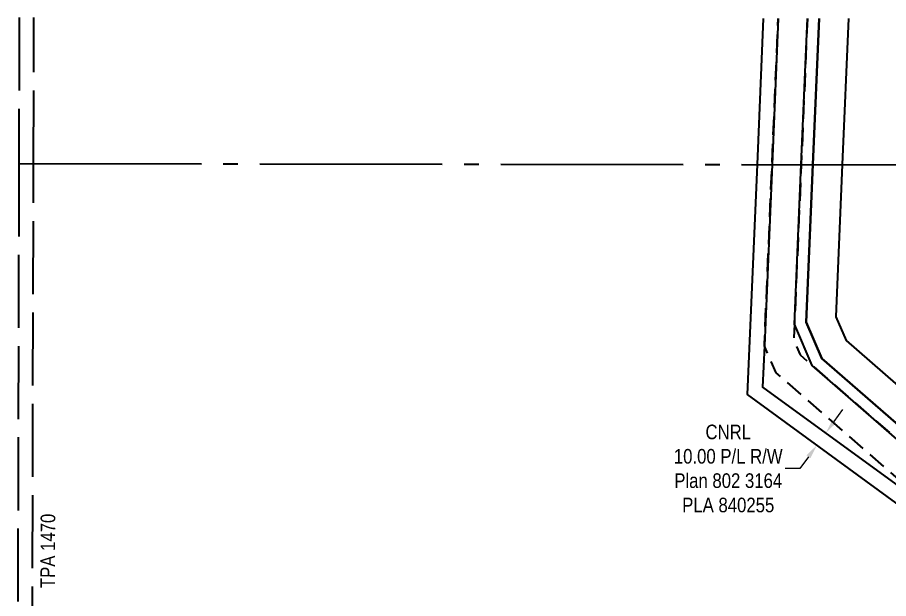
# Model space of a CAD drawing. Extents: x 485237 to 492984, y 6042770 to 6046256.
# Drawn here: x 488562 to 489159, y 6044709 to 6045107 of the extents above; entities that cross this region are included whole.
import ezdxf

# ---------------------------------------------------------------- set-up
doc = ezdxf.new("R2010")
doc.units = 0
doc.header["$LTSCALE"] = 5
doc.header["$PDSIZE"] = 0.5
for name, pattern in [('foc-ACCESSROAD', [3.75, 2.5, -1.25]), ('foc-QUARTERLINE', [33, 25, -3, 2, -3]), ('foc-UNSURVEYED', [12.5, 10, -2.5])]:
    doc.linetypes.add(name, pattern=pattern)
doc.layers.get('Defpoints').update_dxf_attribs({"color": 9})
doc.layers.add('AS-TRAPPER-T', color=7, linetype='Continuous', true_color=0xc26100)
for name, color, linetype in [('C-AR', 13, 'foc-ACCESSROAD'), ('C-RW', 13, 'Continuous'), ('F-RW', 190, 'Continuous'), ('L-QSEC', 8, 'foc-QUARTERLINE'), ('L-USEC', 7, 'foc-UNSURVEYED')]:
    doc.layers.add(name, color=color, linetype=linetype)
doc.layers.add('F-RW-T', color=190, linetype='Continuous', lineweight=9)
doc.styles.add('80CG', font='ARIALN.TTF', dxfattribs={"height": 10})
doc.styles.add('80L', font='ARIALN.TTF', dxfattribs={"height": 10})
doc.dimstyles.new('Compass 5 000', dxfattribs={"dimscale": 5, "dimtxt": 9, "dimasz": 2, "dimexe": 0.2, "dimexo": 0.0625, "dimgap": 0.5, "dimtad": 0, "dimtih": 1, "dimtoh": 1, "dimzin": 0, "dimdsep": 46, "dimtxsty": '80CG', "dimcen": 0.1, "dimse1": 1, "dimse2": 1, "dimclrd": 256, "dimclrt": 256, "dimaunit": 1, "dimadec": 4, "dimazin": 0, "dimtfac": 0.06, "dimtofl": 0, "dimtmove": 0, "dimatfit": 1, "dimfxl": 0.2, "dimtolj": 1, "dimtzin": 0, "dimlwd": -1, "dimarcsym": 0})

# ---------------------------------------------------------------- blocks, each defined once
blk = doc.blocks.new('*D63')
at = {"layer": 'Defpoints', "color": 0, "transparency": 16777216}
for p in [(489115.63, 6044822.44), (489109.74, 6044814.36), (489110.04, 6044814.15)]:
    blk.add_point(p, dxfattribs=at)
at = {"layer": 'F-RW-T', "transparency": 16777216}
for p, q in [((489121.82, 6044830.3), (489127.71, 6044838.39)), ((489104.15, 6044806.06), (489098.26, 6044797.98)), ((489098.26, 6044797.98), (489088.26, 6044797.98))]:
    blk.add_line(p, q, dxfattribs=at)
for points in [[(489120.47, 6044831.29), (489123.16, 6044829.32), (489115.93, 6044822.22)], [(489102.81, 6044807.04), (489105.5, 6044805.08), (489110.04, 6044814.15)]]:
    blk.add_solid(points, dxfattribs=at)
at = {"layer": 'F-RW-T', "transparency": 16777216, "insert": (489049.18, 6044797.98), "char_height": 10, "attachment_point": 5, "style": '80CG'}
blk.add_mtext('\\A1;CNRL\\P10.00 P/L R/W\\PPlan 802 3164\\PPLA 840255', dxfattribs=at)

msp = doc.modelspace()

# ---------------------------------------------------------------- linework, layer by layer
at = {"layer": 'C-AR', "flags": 128}
for points in [[(490272.175, 6044452.626), (489881.466, 6044281.297), (489540.346, 6044321.872), (489504.394, 6044342.917), (489199.035, 6044761.83), (489082.03, 6044863.593), (489073.944, 6044881.924), (489074.417, 6044893.046), (489079.177, 6045006.153), (489083.43, 6045106.111)], [(489103.418, 6045106.083), (489099.173, 6045006.125), (489094.528, 6044896.751), (489094.064, 6044885.823), (489098.332, 6044875.806), (489106.668, 6044868.592), (489213.959, 6044775.291), (489518.091, 6044358.061), (489546.847, 6044341.229), (489860.447, 6044303.927), (489894.999, 6044309.058), (490272.221, 6044474.473)]]:
    msp.add_lwpolyline(points, dxfattribs=at)
at = {"layer": 'C-RW'}
for points in [[(490272.221, 6044474.473), (489894.999, 6044309.058), (489860.447, 6044303.927), (489546.847, 6044341.229), (489518.091, 6044358.061), (489213.959, 6044775.291), (489106.668, 6044868.592), (489094.528, 6044896.751), (489099.173, 6045006.125), (489103.418, 6045106.083)], [(489131.441, 6045106.043), (489127.197, 6045006.086), (489122.775, 6044901.957), (489129.841, 6044885.565), (489234.853, 6044794.136), (489487.041, 6044448.167), (489758.07, 6044448.148), (489778.779, 6044470.08), (489804.556, 6044470.094), (489804.567, 6044450.105), (489787.401, 6044450.095), (489766.687, 6044428.158), (489476.875, 6044428.178), (489219.929, 6044780.676), (489113.287, 6044873.436), (489102.596, 6044898.237), (489107.177, 6045006.114), (489111.421, 6045106.071)], [(489111.421, 6045106.071), (489107.177, 6045006.114), (489102.596, 6044898.237), (489113.287, 6044873.436), (489219.929, 6044780.676), (489523.57, 6044364.119), (489549.447, 6044348.972), (489860.283, 6044311.983), (489892.767, 6044316.81), (490272.239, 6044483.212)]]:
    msp.add_lwpolyline(points, dxfattribs=at)
at = {"layer": 'F-RW'}
for points in [[(490272.153, 6044441.703), (489882.988, 6044271.051), (489512.212, 6044315.095), (489192.699, 6044753.501), (489062.476, 6044848.805), (489069.172, 6045006.167), (489073.426, 6045106.125)], [(489083.43, 6045106.111), (489079.177, 6045006.153), (489074.391, 6044893.05), (489073.917, 6044881.927), (489072.69, 6044853.728), (489199.035, 6044761.83), (489517.778, 6044324.556), (489881.466, 6044281.297), (490272.175, 6044452.626)]]:
    msp.add_lwpolyline(points, dxfattribs=at)
at = {"layer": 'L-QSEC'}
msp.add_line((488563.373, 6045006.905), (489333.751, 6045005.806), dxfattribs=at)
at = {"layer": 'L-USEC'}
for p, q in [((488563.617, 6045106.853), (488563.373, 6045006.884)), ((488573.425, 6045006.89), (488573.669, 6045106.839)), ((488563.373, 6045006.885), (488562.393, 6044604.829)), ((488572.446, 6044604.837), (488573.425, 6045006.89))]:
    msp.add_line(p, q, dxfattribs=at)

# ---------------------------------------------------------------- texts
at = {"layer": 'AS-TRAPPER-T', "style": '80L'}
msp.add_text('TPA 1470', height=9.9942, rotation=89.719979, dxfattribs=at).set_placement((488588.054, 6044716.135))

# ---------------------------------------------------------------- dimensions: what is measured, and where the dimension line sits
at = {"layer": 'F-RW-T'}
dim = msp.add_aligned_dim(p1=(489115.631, 6044822.44), p2=(489109.745, 6044814.362), distance=0.368, text='CNRL\\P10.00 P/L R/W\\PPlan 802 3164\\PPLA 840255', dimstyle='Compass 5 000', dxfattribs=at)
dim.commit()
dim.dimension.update_dxf_attribs({"geometry": '*D63', "text_midpoint": (489049.178, 6044797.981)})

doc.saveas('drawing.dxf')
